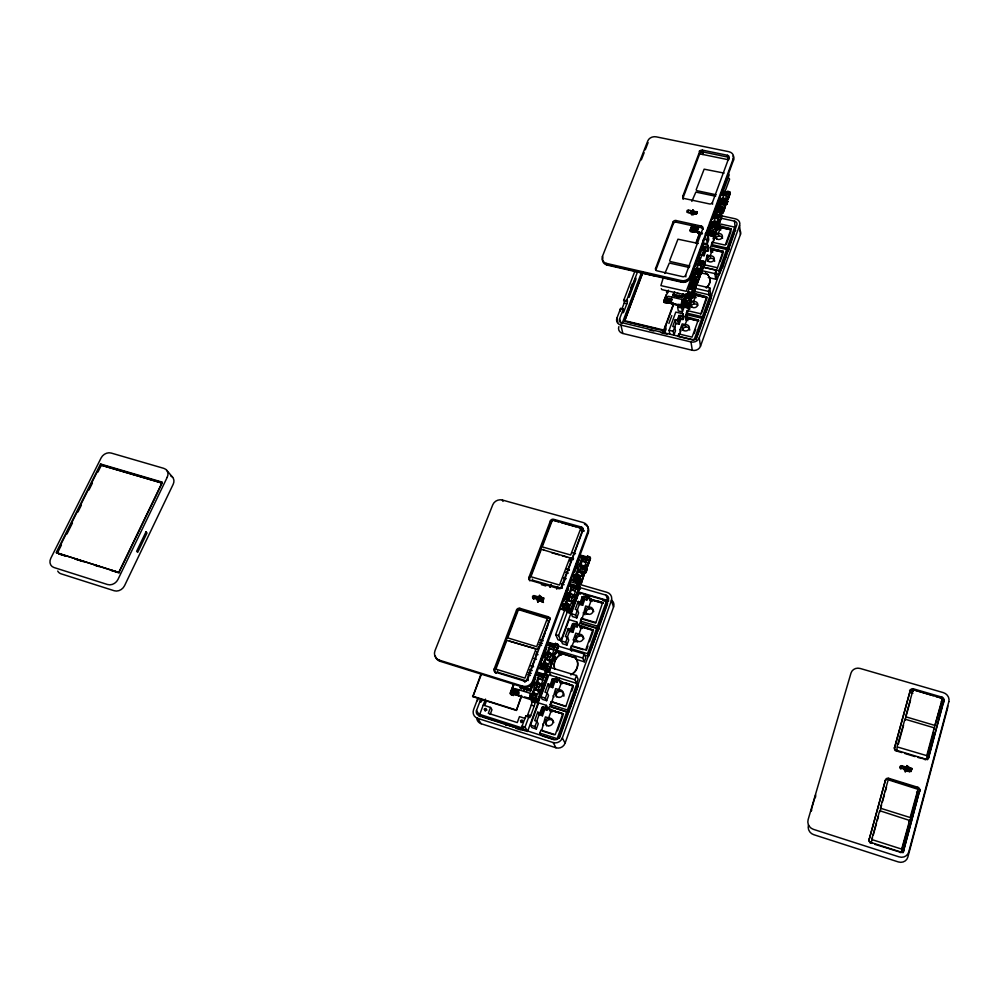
<?xml version="1.0" encoding="UTF-8"?>
<svg xmlns="http://www.w3.org/2000/svg" width="999" height="999" viewBox="0 0 999 999"><rect width="100%" height="100%" fill="white"/><g stroke="black" fill="none" stroke-linecap="round" stroke-linejoin="round"><path stroke-width="1.5" d="M554.033 657.255L554.133 653.508L555.581 653.958L558.416 646.203A1.561 1.474 -27.7 0 0 557.492 644.343L555.357 643.418L557.342 644.03A1.561 1.474 -27.7 0 1 558.266 645.891L555.581 653.958M571.64 598.189L572.027 597.152L573.089 597.464M585.664 567.844L586.513 567.519L586.238 565.871L587.674 566.271L590.384 558.866A1.523 1.411 -19.3 0 0 589.46 557.092L587.375 556.181L589.335 556.73A1.523 1.411 -19.3 0 1 590.259 558.503L587.674 566.271M941.558 702.784L933.753 729.732M943.743 700.699L943.855 700.187A2.585 2.385 23.3 0 0 941.995 697.165L913.373 688.823A2.56 2.373 21.4 0 0 910.289 690.396L894.467 748.064A2.597 2.435 27.2 0 0 894.392 748.526M933.615 732.404L926.373 759.39L917.969 757.479M690.022 302.035L689.797 300.512L691.121 300.824L688.823 307.105A1.386 1.199 -9.8 0 1 687.087 307.954L685.202 307.093M869.093 841.445A2.672 2.522 39.7 0 1 869.043 839.947L885.514 779.919A2.622 2.473 31.1 0 1 888.673 778.308L917.794 787.274A2.66 2.485 32.5 0 1 919.667 790.459L903.096 852.709M869.105 839.185A2.672 2.535 39.6 0 0 870.953 842.457L870.891 843.218A2.672 2.522 39.7 0 1 870.416 843.006M715.871 231.106L715.709 229.483L717.007 229.77L714.797 235.814A1.361 1.149 -8.8 0 1 713.099 236.638L711.251 235.789M869.043 839.947L885.514 779.919M536.663 671.915L546.94 675.087L537.225 701.623L510.651 693.281L511.513 691.895L518.444 694.055L518.881 689.785M694.13 290.372L693.793 291.258L694.205 290.11M885.426 780.768A2.622 2.473 31.3 0 1 888.586 779.158L888.673 778.308M537.225 701.623L535.789 699.5L529.732 697.602L530.182 693.318L531.093 695.017L536.326 696.266L535.901 698.563M546.915 669.193L540.871 667.332L541.346 663.049L548.014 666.183L546.915 669.193L548.326 671.303L557.904 645.154L547.677 642.057M573.014 604.383L574.338 601.798L573.039 600.549L575.399 601.435L573.738 601.548M568.706 609.765L562.737 608.004L563.224 603.683L569.78 606.843L568.706 609.765L570.092 611.863L579.395 586.463L569.28 583.516M579.345 580.756L573.414 579.033L573.913 574.712L580.407 577.872L579.345 580.756L580.731 582.842L589.897 557.792L579.82 554.932M896.303 751.161L896.403 750.261A2.597 2.435 27.1 0 1 894.567 747.152M583.641 572.452L584.89 572.964L583.379 576.073L582.629 575.849M909.477 769.655L906.892 765.596L909.177 767.22L909.477 769.655L910.476 768.019L911.812 768.431L911.113 771.378M719.717 220.829L719.842 219.842M894.467 748.064L910.289 690.396M900.986 769.005L901.098 768.131A1.311 1.224 29.6 0 1 900.174 766.558A1.311 1.224 29.6 0 1 901.747 765.746L905.082 766.77A1.311 1.224 29.7 0 1 906.006 768.343A1.311 1.224 29.7 0 1 904.432 769.155L901.098 768.131M900.399 768.643A1.311 1.224 29.7 0 1 901.635 766.62L901.747 765.746M728.196 196.953L727.821 197.902L728.209 196.815M913.049 691.296L913.373 688.823M691.296 284.852L695.766 285.889L688.099 306.93L664.16 301.323L664.997 299.875L671.241 301.336L671.815 297.09M692.644 294.83L692.594 292.857L695.641 293.656L695.554 295.105L706.73 297.69L706.605 296.828L695.641 293.656M904.307 770.017L904.432 769.155M904.644 770.079A1.311 1.224 29.8 0 0 904.957 767.644L905.082 766.77M906.892 765.596L906.443 767.694L906.555 766.832L908.166 768.194A1.623 1.523 29.8 0 1 907.754 769.705L905.706 769.954L905.594 770.816L907.641 770.566A1.623 1.523 29.9 0 0 908.041 769.055L907.591 768.331M661.313 288.661L661.887 289.623L686.85 295.167L694.804 272.602M686.875 304.995L681.418 303.708L682.005 299.463L681.88 303.434L681.768 302.747L686.7 303.896L687.762 302.572L686.875 304.995L688.099 306.93M702.297 233.004L690.496 230.407L691.345 228.946L697.489 230.294L698.089 226.049L698.451 228.709M701.323 271.016L701.286 269.006L702.597 269.305L704.844 263.149A1.374 1.161 -9.1 0 0 703.945 261.726L702.097 260.864L703.883 261.263A1.374 1.161 -9.1 0 1 704.782 262.687L702.597 269.305M712.911 233.691L707.517 232.505L708.129 228.259L713.761 231.356L712.911 233.691L714.098 235.602L721.478 215.359L715.609 214.086M908.628 771.54L909.277 770.017L909.752 771.066M909.627 771.153L909.502 772.015L909.889 770.204M910.089 769.842L910.214 768.968M910.351 768.893L910.476 768.019M718.393 224.176L718.393 222.115L719.692 222.402L721.877 216.396A1.361 1.136 -8.6 0 0 720.978 215.01L719.155 214.161L720.928 214.535A1.361 1.136 -8.6 0 1 721.815 215.921L719.692 222.402M900.324 852.646L900.436 851.91A2.71 2.535 40 0 0 903.658 850.236L919.667 790.459M726.748 201.249L726.76 199.163L728.046 199.438L730.207 193.506A1.349 1.124 -8.3 0 0 729.32 192.145L727.509 191.296L729.27 191.671A1.349 1.124 -8.3 0 1 730.169 193.032L728.046 199.438M548.576 621.902L547.952 620.641M903.358 852.097L903.658 850.236M543.518 549.375L543.556 550.112M532.267 579.095L532.879 580.307L560.776 588.136L571.028 561.338L570.404 560.127M497.44 671.078L498.039 672.364L526.411 680.856L537.125 652.809L536.5 651.535M919.517 791.295A2.647 2.473 32.6 0 0 917.644 788.111L917.794 787.274M925.224 759.927L925.374 759.04A2.635 2.448 28.8 0 0 928.521 757.429L943.855 700.187M698.888 277.685L699.662 276.536L698.563 275.999L699.038 274.688L700.162 275.162L697.514 282.617A1.386 1.174 -9.4 0 1 695.791 283.466M928.521 757.429L928.371 758.316A2.622 2.448 28.9 0 1 928.196 758.765M928.533 758.141L943.393 702.659C944.142 700.099 940.022 699.775 941.995 697.165M716.021 230.694L716.795 229.495L715.721 228.958L716.183 227.697L717.282 228.159L714.747 235.352A1.361 1.149 -8.8 0 1 713.036 236.176M941.857 699.75L941.807 698.176M942.157 699.912C941.508 695.853 945.354 701.31 943.393 702.659M942.432 700.087L942.706 698.626M942.694 700.311L942.969 698.85M942.806 700.386L943.193 699.1M943.106 700.823L943.381 699.362M943.256 701.111L943.593 699.762M943.368 701.41L943.643 699.962M719.018 222.015L718.93 221.216M692.806 293.069L693.331 292.158M543.444 602.472L542.907 601.273L544.08 598.151L542.782 597.777L543.306 598.988L542.37 599.75L541.558 596.99L539.435 595.416L539.51 597.864L539.435 595.416M542.37 599.75L541.658 597.589L539.972 596.64M815.646 796.315L815.296 797.751M485.139 710.851L486.975 709.927M583.591 530.894L582.592 530.394L581.455 527.06L553.633 519.293A2.572 2.348 -21.3 0 0 550.374 520.904L528.946 577.36L529.495 578.596A2.597 2.41 -25.6 0 0 529.832 580.856M811.762 808.203L811.238 811.051L811.638 810.164M919.305 792.544L920.104 789.56M905.706 769.954L905.256 772.052L905.369 771.191L907.392 771.353L909.277 770.017M911.812 768.431L910.963 771.553L909.152 770.878M872.514 837.824L871.328 842.132L872.065 843.431M873.313 834.964L876.473 823.488M877.259 820.629L878.458 816.32M881.568 805.057L880.019 811.8M882.379 802.072L884.44 794.617M885.264 791.633L886.5 787.162M897.589 747.04L926.772 755.644L934.24 727.846L904.944 719.155L897.214 745.991L896.852 750.786M898.351 744.243L903.546 725.399M904.969 720.254L910.489 700.249M811.975 807.454L814.585 798.551M815.009 797.065L815.733 795.017M903.533 850.986L902.01 852.634M477.572 700.761A2.81 0.749 -72.7 0 1 478.134 697.677L473.588 709.59A7.218 6.781 -41.3 0 0 477.622 718.343L553.134 742.557A7.293 7.005 -39.2 0 0 562.337 737.924L611.363 600.599A7.018 6.581 -19.1 0 0 607.042 592.345L570.254 581.68M476.698 717.732A7.143 6.731 -41.7 0 0 481.156 723.726L555.981 747.776A7.218 6.943 -39.9 0 0 565.084 743.181L613.548 607.017A6.943 6.531 -19.1 0 0 612.762 601.273M559.44 738.249L568.019 714.273L566.783 711.763L549.525 706.343L548.713 708.578L550.886 709.265L550.636 709.989L562.737 713.798L555.244 734.69L540.896 730.119L539.81 733.116L541.171 735.539M553.708 680.032L552.272 679.095L553.708 680.032L553.97 679.308L552.809 678.945L554.969 681.38L552.697 687.612L550.237 684.652L548.039 683.978L545.017 692.245L547.227 692.931L548.538 695.516L546.653 700.686L542.257 699.312L540.909 696.74L548.926 674.824L576.923 683.453L578.096 686.088L568.643 712.499L551.46 707.105L550.162 704.57L551.236 701.61L565.784 706.643L572.914 685.476L560.864 681.743L561.113 681.031L558.941 680.369L559.74 678.159M576.473 675.511L578.109 679.195L576.61 683.378L574.962 679.72L576.473 675.511L550.699 667.607L549.163 671.79L550.961 675.474M575.811 659.24L584.328 661.825L582.742 658.054L584.215 653.958L558.528 646.191L557.042 650.262L557.829 651.972L575.636 657.891L558.091 652.572L558.778 654.07L561.613 654.932M583.116 619.343L595.766 623.089L602.634 602.659L590.759 599.2L591.008 598.513L588.873 597.889L589.635 595.766L606.568 600.699L607.579 603.646L598.513 629.02L582.991 624.4M557.492 730.831L563.011 715.459M571.678 691.308L573.151 687.175M586.376 650.312L587.924 646.016M589.46 641.733L593.056 631.718M618.856 326.611A6.431 5.557 -13.2 0 0 622.839 333.479L692.295 350.274A6.531 5.682 -9.3 0 0 700.486 346.253L699.238 337.887L739.585 225.362A6.419 5.357 -7.9 0 0 735.339 218.818L721.678 215.859M584.328 661.825L585.789 657.754L584.215 653.958M566.783 711.763L557.155 738.648L539.81 733.116M568.643 712.499L567.42 709.977L576.923 683.453M584.452 655.144L588.698 656.43L587.587 653.696L596.828 627.884L579.82 622.827L579.045 624.974L580.194 627.822L582.33 628.458M598.513 629.02L597.439 626.173L606.568 600.699M570.142 707.829L578.084 685.639M591.371 648.476L598.576 628.346L598.963 629.382M589.21 655.007L597.902 630.719L596.828 627.884M700.486 346.253L740.434 234.465L739.585 225.362M685.202 316.308L698.239 320.03L692.082 337.125L678.783 333.941L677.884 336.388L693.968 340.247L701.872 318.244L685.876 314.473L685.202 316.308L685.826 320.204M700.636 314.573L706.605 296.828M709.103 295.529L708.553 291.383L709.802 287.937L690.359 283.466M708.241 277.522L715.646 279.208L714.959 273.626L716.171 270.267L702.759 267.22M717.232 268.556L723.064 251.186L711.987 248.726L710.202 247.702L710.838 245.941L726.623 249.45L727.072 253.559M718.318 225.424L731.131 228.833L725.262 245.105L712.2 242.22L711.35 244.543L727.135 248.039L727.584 252.16M687.012 317.382L687.15 318.231L698.363 320.879L698.588 320.267L698.688 320.979L687.474 318.344L685.202 324.588L685.576 326.91M694.13 333.654L695.654 329.433M701.523 313.112L707.042 297.814L695.878 295.242L693.631 301.411L693.98 303.783M720.042 261.738L722.976 253.609M726.273 244.43L730.981 231.368M709.69 295.754L710.514 293.469L709.802 287.937M715.646 279.208L716.857 275.861L716.171 270.267M705.032 314.922L702.959 320.691L702.397 316.795L710.214 295.067L694.293 291.383L694.867 295.354L694.218 297.153L696.216 297.627M715.172 273.714L719.48 274.688L719.005 270.654L726.623 249.45M727.135 248.039L734.665 227.11L718.955 223.676M705.244 313.736L711.775 295.579M696.128 339.697L702.434 322.153L701.872 318.244M706.068 312.025L710.739 299.026L710.214 295.067M719.992 273.276L723.538 263.424M725.049 259.191L726.573 254.97M728.084 250.761L734.577 232.667M551.248 702.909L551.523 702.172M579.045 624.974L592.869 629.857L585.676 649.924L571.54 645.654L571.54 646.977L574.375 640.272L573.314 639.959L575.786 633.154L578.995 634.078L579.695 635.764M581.455 619.63L581.468 618.294L595.529 622.452M541.62 730.594L545.392 716.907L548.651 717.894L549.438 719.392M551.485 703.371L555.644 688.636L558.891 689.61L559.652 691.171M582.18 618.731L585.626 606.018L588.836 606.917L589.497 608.666M562.737 713.798L550.911 710.539L551.173 709.814L555.207 711.076M573.176 686.051L561.126 682.329L561.388 681.618M593.119 630.481L581.193 626.935L581.193 625.611M602.634 602.659L602.859 603.309L590.996 599.837L591.246 599.163M548.651 717.894L551.411 710.277M558.891 689.61L561.613 682.092L572.315 685.376M578.995 634.078L581.655 626.76L593.568 630.282M588.836 606.917L591.445 599.7L603.309 603.134M691.845 294.78L691.82 294.593A3.284 2.822 -9.7 0 0 690.396 292.907L688.461 298.202A3.284 2.822 -9.7 0 0 690.821 297.365L691.845 294.78L690.983 292.907A3.284 2.822 -9.8 0 0 687.861 292.195M697.202 274.263A3.272 2.785 -9.4 0 0 699.55 273.439L700.561 270.879L699.7 269.031A3.272 2.785 -9.4 0 0 696.603 268.319L696.091 268.506M718.244 224.238L717.657 223.651A3.234 2.71 -8.8 0 0 716.258 222.115L714.397 227.21A3.234 2.71 -8.8 0 0 716.72 226.386L717.694 223.901L716.845 222.065A3.234 2.71 -8.8 0 0 713.773 221.403M726.086 200.899L726.061 200.749A3.209 2.672 -8.5 0 0 724.65 199.138L722.814 204.171A3.209 2.672 -8.5 0 0 725.112 203.346L726.086 200.899L725.237 199.076A3.222 2.672 -8.5 0 0 722.177 198.426L721.678 198.601M680.232 316.596L679.008 315.484L679.145 316.346L680.444 315.996L679.37 315.734L680.556 316.72L680.943 319.056L682.954 319.53L683.628 317.707L682.991 313.798L675.786 312.1L669.105 330.294L669.792 334.153M700.636 270.854L701.398 268.781M705.282 248.102L704.095 246.965L704.208 247.864L705.494 247.515L704.42 247.277L705.581 248.276L705.893 250.737L707.879 251.174L708.004 245.317L702.322 244.043M724.7 205.145L725.574 202.735M536.55 721.665L539.085 714.71L537.724 712.212L534.665 720.591L536.888 721.29L538.249 723.763L536.338 729.008L531.918 727.597L530.519 725.149L538.648 702.921L546.416 705.369L547.739 707.904L546.928 710.127L544.755 709.44L542.557 707.08L542.295 707.816L543.456 708.191L543.431 706.917L543.456 708.191M546.84 693.456L549.338 686.588L548.039 683.978M567.032 638.049L569.467 631.368L568.281 628.546L570.466 629.183L572.802 632.342L569.467 631.368M576.923 610.951L579.32 604.358L578.171 601.435L580.357 602.06L582.629 605.319L579.32 604.358M692.944 292.794L693.256 291.933M718.718 222.115L718.793 221.204M536.338 729.008L534.964 726.56L536.888 721.29M546.653 700.686L545.329 698.126L547.227 692.931M577.147 626.91L575.986 624.063L573.838 623.426L573.838 624.737L572.689 624.4L572.951 623.688L575.012 626.273L577.147 626.91L577.922 624.775L576.76 621.915L569.118 619.642L561.313 640.983L562.537 643.768L566.895 645.079L565.684 642.295L567.532 637.237L565.347 636.588L568.281 628.546M583.691 597.702L582.305 596.728L583.691 597.702L583.94 597.002L582.804 596.678L584.815 599.325L586.937 599.949L587.699 597.839L586.6 594.88L578.983 592.669L571.278 613.711L572.464 616.595L576.798 617.882L575.636 614.997L577.459 610.014L575.274 609.365L578.171 601.435M686.338 307.093L673.638 304.121L672.964 302.809L671.003 302.347L671.902 303.771L687.861 307.517L688.286 306.356L689.522 306.705L689.884 309.066L688.898 308.828L688.523 306.481M692.856 292.145L692.969 292.944L693.418 291.97M691.333 282.267L696.603 283.541L697.265 282.455M701.66 269.118L702.11 268.157M722.589 212.263L722.19 213.349L721.578 212.849M723.651 208.779L723.95 207.954M692.394 281.855L696.865 282.879L704.432 262.1L698.501 260.764M716.658 211.201L722.539 212.462L729.819 192.47L724.013 191.433M552.547 679.67L552.809 678.945M582.542 597.377L582.804 596.678M680.444 332.03L680.057 329.707L682.18 323.901L685.202 324.588M689.048 305.045L695.366 287.962L689.41 286.601M697.752 281.106L704.045 264.161L699.6 263.162M710.526 258.266L710.214 255.819L707.23 255.182L704.445 265.734M713.648 240.859L713.348 238.386L717.607 226.648M718.668 223.739L721.103 217.357L716.695 216.408M725.961 203.696L722.826 212.312L722.814 209.99M727.01 200.824L729.457 194.443L725.074 193.506M686.812 315.634L686.4 313.024L687.275 310.602L700.524 313.711M690.908 298.838L688.761 306.656A1.386 1.199 -9.8 0 1 687.012 307.517M724.575 204.683L725.674 205.145L723.176 212.213A1.361 1.136 -8.5 0 1 721.478 213.037L717.007 212.113M726.673 202.41L726.61 201.286M699.263 276.311L699.837 276.86L697.589 283.067A1.386 1.174 -9.4 0 1 695.853 283.916L693.993 283.042M687.2 312.063L687.275 310.602M553.434 679.457L553.683 678.746L555.856 679.407L557.117 682.055L554.969 681.38M573.838 624.737L573.838 623.426M583.441 597.065L583.691 596.378L585.826 597.002L586.937 599.949M692.494 298.077L693.543 295.192L691.483 294.705L690.421 297.59L692.544 298.364L690.996 298.014L690.858 299.363L691.445 299.063M701.211 274.138L702.247 271.291L700.199 270.816L699.15 273.664L701.261 274.438L699.725 274.088L699.575 275.462L700.162 275.162M718.356 227.073L719.367 224.3L717.332 223.851L716.32 226.623L718.393 227.385L716.87 227.048L716.695 228.484L717.282 228.159M726.748 204.033L727.747 201.298L725.711 200.861L724.712 203.596L726.785 204.345L725.274 204.033L725.074 205.482L725.674 205.145M679.27 334.865L681.056 329.945L680.057 329.707M687.312 312.774L689.522 306.705M692.544 298.364L693.543 295.192M701.261 274.438L702.247 271.291M718.393 227.385L719.367 224.3M726.785 204.345L727.747 201.298M544.755 709.44L542.457 715.759L541.645 714.285L543.956 707.929M551.91 686.063L554.195 679.807M566.895 645.079L568.731 640.034L567.532 637.237M572.09 630.669L574.3 624.575M576.798 617.882L578.608 612.911L577.459 610.014M581.942 603.583L584.14 597.564M572.802 632.342L575.012 626.273M582.629 605.319L584.815 599.325M546.928 710.127L545.604 707.604L546.416 705.369M555.856 679.407L556.655 677.21L557.917 679.857L557.117 682.055M575.986 624.063L576.76 621.915M585.826 597.002L586.6 594.88M687.15 318.231L687.225 316.783M723.064 251.186L723.164 252.085L712.1 249.625L712.2 248.152M731.131 228.833L731.218 229.745L720.204 227.335L720.304 225.861M710.214 255.819L712.399 249.8L723.463 252.248M718.618 235.964L718.331 233.479L720.491 227.535L730.132 229.62M571.69 651.286L570.491 648.526L571.54 645.654M581.58 623.988L580.444 621.128L581.468 618.294M675.262 319.618L672.739 326.486L674.8 326.973L675.474 330.831L673.9 335.14L673.226 331.281L675.923 323.501L675.262 319.618L677.31 320.092L679.045 324.225L675.923 323.501M482.679 717.107L524.687 730.556L522.077 726.098L525.899 715.709L529.308 717.444A2.835 0.674 -73 0 0 530.706 715.646L534.24 706.031A2.822 0.674 -73.1 0 0 534.74 702.622L534.303 701.81M708.129 228.259L707.954 232.292L707.866 231.568L712.724 232.642L712.811 233.366L713.761 231.356M710.764 224.613L711.713 222.028M536.338 682.13L536.001 682.255A3.759 3.559 -33.8 0 0 534.203 687.137L535.377 689.16A3.746 3.559 -33.9 0 0 538.848 690.234C541.67 690.259 542.944 686.163 541.033 684.253A3.746 3.559 -33.9 0 0 537.574 683.179L536.338 682.13L538.711 675.699L536.888 675.137L538.648 673.388L546.94 675.087M547.427 652.01L547.102 652.135A3.721 3.521 -29.5 0 0 545.329 656.942L546.465 659.015A3.709 3.509 -29.5 0 0 549.912 660.064C552.722 660.114 553.958 656.043 552.072 654.17A3.709 3.509 -29.5 0 0 548.626 653.121L547.427 652.01L549.762 645.666L547.952 645.117L549.662 643.481L557.904 645.154M572.652 600.923A3.659 3.409 -22.9 0 0 573.451 600.399L574.662 597.29L573.713 595.179A3.659 3.409 -22.9 0 0 570.304 594.18L569.168 592.956L571.44 586.8L576.161 589.447L577.222 586.55L579.395 586.463M580.469 572.902L581.43 572.427A3.621 3.372 -20.4 0 0 584.028 571.528L585.214 568.269A3.621 3.372 -20.4 0 0 583.716 566.171L581.118 572.602L579.72 572.152M687.762 302.572L683.653 299.85L685.351 294.505M709.752 228.609L711.388 223.476A3.247 2.71 -8.8 0 1 711.026 222.115M586.775 565.659L587.112 564.51M544.58 684.003L547.302 675.836A1.573 1.486 -31.8 0 0 546.378 673.938L544.38 673.326L546.528 674.25A1.573 1.486 -31.8 0 1 547.464 676.136L544.58 684.003L543.119 683.541L543.031 687.312M684.914 299.013L686.688 293.706M693.693 275.062L694.58 272.64M710.926 227.972L712.924 222.053M538.548 699.213L542.12 689.085M543.194 686.151L546.378 677.734L537.887 675.099M549.637 668.93L552.584 660.501M554.17 656.168L557.355 647.752L548.901 645.192M570.816 609.914L573.651 602.984M575.699 597.377L578.871 588.985L569.642 586.276L571.278 584.827L577.222 586.55M581.98 580.569L585.202 571.44M586.213 568.668L589.385 560.289L581.068 557.917M677.31 320.092L679.008 315.484M678.658 304.27L677.647 307.043L678.296 310.964L682.379 311.913L681.743 308.004L682.792 305.157M702.871 240.222L703.234 242.982L707.255 243.868L706.73 239.748L708.653 234.116M540.297 693.231L537.986 701.286A1.586 1.511 -35.8 0 1 535.988 702.285L531.356 700.886L531.793 701.698A2.822 0.674 -73.1 0 1 531.293 705.094L527.759 714.71A2.835 0.687 -73 0 1 526.361 716.508L525.899 715.709M540.097 693.83L541.695 690.946L541.083 690.696M551.923 663.224L549.088 670.966A1.573 1.486 -31.1 0 1 547.102 671.965L545.104 671.34L547.252 672.277A1.573 1.486 -31.1 0 0 549.238 671.278L552.097 663.461L551.361 663.024M551.136 663.698L552.722 660.839L552.11 660.589M573.601 604.008L570.841 611.538A1.548 1.449 -23.8 0 1 568.893 612.512L566.908 611.925L569.03 612.849A1.548 1.449 -23.8 0 0 570.978 611.875L573.763 604.283L573.039 603.821M575.611 598.314L576.223 596.64L574.937 596.203M682.954 305.107L682.105 306.181L681.892 304.845L685.676 305.731L685.888 307.055M711.713 234.528L707.979 233.654L708.154 235.052L708.928 234.153M716.957 212.225L717.357 211.126M540.871 693.418L538.149 701.585A1.586 1.511 -35.8 0 1 536.151 702.584L533.978 701.66L535.252 698.189M575.711 594.617L577.147 595.042L579.895 587.524A1.536 1.424 -21.5 0 0 578.97 585.726L576.873 584.802L578.833 585.377A1.536 1.436 -21.5 0 1 579.757 587.175L576.848 594.58M583.99 575.012L581.593 582.867A1.536 1.424 -21.2 0 1 579.657 583.828L577.559 582.917L579.532 583.478A1.536 1.424 -21.2 0 0 581.468 582.517L583.628 574.912M704.52 248.027L696.191 270.404L695.054 270.954M505.969 725.174L505.419 724.275L527.597 731.38L545.104 683.766M552.722 660.839L552.06 660.027L553.758 660.551L554.982 656.755L552.697 656.068M564.672 610.264L555.694 634.677L557.979 639.785L560.876 640.659L577.597 594.967M584.89 572.964L584.278 572.09L585.951 572.564L587.125 568.906L584.877 568.256M677.572 321.653L679.482 316.446M687.037 295.979L688.523 291.933M694.78 274.825L697.227 268.157M712.15 227.347L714.273 221.566M720.554 204.383L722.639 198.676M540.334 689.785L542.732 690.709L544.055 687.075L541.658 686.151M553.758 660.551L554.982 656.755M575.399 601.435L576.66 597.951L574.313 597.065M585.951 572.564L587.125 568.906M688.398 292.582L686.588 297.864L687.924 292.632M695.629 274.151L696.665 268.781A3.272 2.785 -9.4 0 0 695.866 269.056M713.598 227.385L712.512 226.661L713.823 221.865M720.766 199.613A3.209 2.672 -8.5 0 1 722.227 198.901L720.941 203.634L722.015 204.345M680.082 315.746L682.317 315.634L682.954 319.53M695.341 273.951L697.127 268.719M705.157 247.203L707.367 247.078L707.879 251.174M712.537 226.923L714.285 221.815M720.966 203.896L722.689 198.851M678.658 321.915L680.556 316.72M687.587 297.502L688.523 294.942M700.986 255.045L704.07 255.732L703.746 253.296L705.581 248.276M682.379 311.913L683.94 307.667M707.255 243.868L708.753 239.772L708.241 235.639L706.218 235.202M696.877 274.226L699.113 269.043A3.272 2.785 -9.4 0 1 700.536 270.729L700.561 270.879M722.489 204.133L724.35 199.038M688.174 298.414L690.097 292.807M696.915 274.475L698.813 268.931M714.11 227.435L715.958 222.015M679.045 324.225L680.943 319.056M694.218 297.153L693.631 293.194L696.116 286.476A1.386 1.174 -9.5 0 0 695.217 285.027L693.418 284.615L692.419 287.337L689.747 286.725M704.07 255.732L705.893 250.737M682.317 315.634L682.991 313.798M685.277 307.53L685.751 306.231M694.055 283.491L694.53 282.205M701.685 262.587L702.16 261.313M707.367 247.078L708.004 245.317M711.313 236.251L711.763 235.002M718.756 215.871L719.205 214.635M724.837 206.144L725.399 206.706L723.226 212.687A1.361 1.136 -8.5 0 1 721.528 213.499L719.755 213.124L720.204 211.888M696.865 282.879L695.654 280.944L696.528 278.559L695.479 279.87L693.019 279.308M699.263 262.238L701.71 262.787L701.723 264.323L702.584 261.963L704.432 262.1M712.724 232.642L713.236 231.244M721.665 208.142L721.253 210.252L722.19 208.254L721.353 210.552L722.539 212.462M723.551 192.308L727.172 193.082L727.197 194.555L728.021 192.283L729.819 192.47M686.812 304.583L687.225 302.447M701.298 264.922L701.71 262.787M690.946 297.24L689.597 297.527L688.286 301.124L684.178 298.401M691.196 293.169L692.494 289.585L689.435 287.55M689.335 285.751L693.019 286.601L693.019 288.149L693.893 285.764L695.766 285.889M694.517 276.561L697.04 277.135L698.338 273.589L699.675 273.301M699.912 269.28L701.198 265.746L698.164 263.699M716.832 226.261L715.521 226.511L714.26 229.97L710.264 227.21M717.057 222.315L718.318 218.868L714.335 216.109M716.383 215.472L718.805 215.996L718.818 217.482L719.667 215.185L721.478 215.359M725.237 203.234L723.938 203.471L722.689 206.88L719.717 204.807M725.449 199.313L726.698 195.916L723.738 193.843M690.321 298.589L689.834 299.912L690.946 300.462L689.572 301.461M541.645 714.285L539.947 712.899L541.995 707.267L543.169 707.629M550.237 684.652L552.272 679.095M570.466 629.183L572.439 623.776L573.588 624.113M580.357 602.06L582.305 596.728M540.484 713.91L542.807 707.542M550.761 685.701L553.046 679.42M570.941 630.319L573.164 624.213M580.806 603.234L583.004 597.215M529.732 697.602L530.182 696.378L535.651 698.101M538.985 675.249L538.199 674.6L538.648 673.388M540.871 667.332L541.321 666.133L546.765 667.807L547.664 666.495L542.22 664.822L541.346 663.049M544.455 657.117L546.003 652.921M549.999 645.329L549.225 644.667L549.662 643.481M562.737 608.004L563.161 606.83L568.768 608.953M571.053 586.525L571.278 584.827M573.414 579.033L573.838 577.884L579.395 579.969L578.696 579.807M581.605 557.879L581.83 556.181L589.897 557.792M531.093 695.017L530.182 696.378M546.366 667.919L541.558 666.62L542.22 664.822M571.366 609.552L563.386 607.355L564.023 605.619L563.224 603.683M574.575 578.583L573.913 574.712M685.876 276.86L685.626 275.262L702.859 228.459A2.31 1.936 -9.4 0 0 701.36 226.086L675.998 220.529A2.298 1.923 -10.6 0 0 673.114 221.928L655.594 268.394L655.881 269.992A2.323 1.973 -11.3 0 0 655.781 270.379M712.612 204.221L712.412 202.535L728.983 157.542A2.273 1.861 -8.6 0 0 727.484 155.282L702.497 150.15A2.26 1.848 -9.6 0 0 699.662 151.523L682.816 196.191L683.054 197.877A2.285 1.898 -10.2 0 0 683.204 199.325M664.672 332.954L666.083 329.133L665.446 325.624M535.789 699.5L536.913 696.453L532.017 693.893L534.39 687.424M543.169 663.598L545.516 657.23M565.034 604.22L567.12 597.752A3.659 3.422 -22.9 0 1 568.843 593.081L569.168 592.956M575.699 575.224L577.759 568.856A3.634 3.372 -20.4 0 1 579.457 564.248L582.017 558.054L580.244 557.554L581.83 556.181M668.905 323.464L671.803 315.597M568.481 597.302L569.48 594.58M539.248 690.097L537.587 694.63L533.341 693.306L535.052 688.673M536.987 683.391L538.686 678.771L538.049 677.509L542.919 680.082L541.258 684.59M550.312 659.927L548.676 664.385L544.455 663.099L546.141 658.528M548.051 653.321L549.725 648.776L549.113 647.452L553.933 650.049L552.297 654.495M567.307 598.026L567.882 599.437L566.246 603.871L565.671 602.472L570.417 605.094L572.015 600.761L573.588 600.249M569.742 594.38L571.366 589.959L570.804 588.536L575.524 591.171L573.938 595.491M576.885 574.949L578.496 570.579L577.946 569.118M584.502 566.683L584.29 566.371A3.634 3.372 -20.4 0 0 580.894 565.397L581.93 561.251L581.393 559.765L586.063 562.425L584.502 566.683L585.227 568.456M536.001 689.31L538.611 682.217M547.04 659.278L549.612 652.297M568.681 600.399L571.178 593.618M578.945 572.502L581.63 565.197M536.013 689.959L537.737 683.491A3.746 3.559 -33.9 0 0 535.539 689.46L538.036 690.621A3.746 3.559 -33.9 0 0 540.734 689.672L540.871 689.51M551.923 659.365L551.773 659.49A3.709 3.509 -29.5 0 1 549.1 660.464L546.615 659.328A3.709 3.509 -29.5 0 1 548.776 653.433L547.002 659.652M568.806 600.749L570.441 594.517A3.659 3.409 -22.9 0 0 568.344 600.237L569.118 600.998M581.53 565.709L579.408 571.89L578.945 571.391A3.621 3.372 -20.4 0 1 581.018 565.759L583.391 566.021M674.025 292.682L673.076 295.279L682.267 297.415L682.866 293.706M682.891 293.881L681.892 296.603L673.676 294.693L673.076 295.279M542.007 686.425L541.982 686.201A3.746 3.559 -33.9 0 0 540.484 683.953L537.762 690.734M553.034 656.318L553.021 656.093A3.709 3.509 -29.5 0 0 551.523 653.895L548.826 660.576M574.662 597.29L574.65 597.065A3.659 3.409 -22.9 0 0 573.151 594.942L570.804 601.336A3.659 3.409 -22.9 0 0 571.753 601.248M543.119 676.748L544.38 673.326M554.108 646.803L555.357 643.418M575.661 588.086L576.873 584.802M586.588 558.329L587.375 556.181M682.267 297.415L683.428 294.268M690.309 277.872L690.072 276.273L733.316 158.466A6.831 5.582 -8.6 0 0 728.808 151.686L656.218 136.838A6.718 5.457 -11.5 0 0 647.802 140.884L602.484 256.268L602.859 257.867A6.893 5.832 -13.7 0 0 607.092 265.06L681.505 282.168A7.018 5.969 -10.1 0 0 690.309 277.872L733.478 160.202L733.316 158.466M534.14 701.947L534.74 700.311M545.254 671.653L545.854 670.029M586.937 558.066L587.499 556.53M527.634 731.493L525.049 727.047L528.858 716.645M543.656 676.286L543.231 678.571L543.656 676.286L538.199 674.6M554.657 646.316L554.233 648.588L554.657 646.316L549.225 644.667M560.876 640.659L558.616 635.564L567.057 612.562M568.556 608.428L569.78 606.843M570.854 585.976L576.223 587.537L576.161 589.447M579.195 579.432L580.407 577.872M586.75 558.841L586.326 561.113L586.75 558.841L581.406 557.33M579.395 579.969L580.032 578.259L574.675 576.71M542.994 678.096L544.692 675.249M554.008 648.089L555.681 645.292M578.271 575.349L581.031 576.148L582.604 571.878L584.165 571.378M586.126 560.551L587.737 557.867M680.569 305.095L679.857 305.457L679.682 304.383M706.593 234.116L705.943 234.365L705.806 233.229L707.742 233.654L708.528 235.264M681.418 303.708L681.768 302.747M707.517 232.505L707.866 231.568M702.871 250.299L704.095 246.965M668.343 301.686L667.906 302.834L665.871 302.185L666.608 302.535M694.517 230.981L694.118 232.093L691.121 231.805A1.361 1.136 -9.8 0 1 690.247 230.407L692.145 225.125L690.184 229.945A1.361 1.136 -9.8 0 0 691.058 231.331L697.814 232.205M673.788 292.744L672.764 295.517L682.28 297.727L683.915 294.268M526.548 691.358L527.097 689.897L528.071 690.596M671.241 301.336L671.59 300.362L666.683 299.225L667.22 297.777L665.896 297.465L664.997 299.875M674.65 291.808L673.676 294.693L681.867 296.428M697.489 230.294L697.839 229.37L692.994 228.309L693.518 226.923L692.195 226.636L691.345 228.946M671.653 303.034L664.71 302.285A1.386 1.186 -11 0 1 663.836 300.824L666.233 295.03M439.335 660.177L522.427 686.101A8.067 7.617 -34.2 0 0 532.629 680.981L587.849 531.431A7.742 7.105 -19.2 0 0 583.141 522.527L502.41 500.049A7.642 6.893 -24.6 0 0 492.744 504.82L435.002 650.674A7.98 7.355 -37.4 0 0 439.335 660.177L440.072 661.288L523.014 687.175A8.054 7.617 -34.3 0 0 533.204 682.067L588.299 532.742L587.849 531.431M671.902 303.771L672.327 302.622M702.422 233.816L698.051 232.954L698.463 231.855M530.107 689.635L534.54 677.634L530.169 689.76L530.606 690.659L520.404 687.462L521.053 686.912L530.169 689.76L521.053 686.912M545.691 647.702L541.258 659.402L541.758 660.426L546.515 647.514L545.691 647.702L541.321 659.527M563.186 600.274L567.37 588.648L563.136 600.137L563.623 601.148L568.244 588.623L567.432 588.786M573.863 571.341L577.996 559.877L573.813 571.191L574.288 572.215L578.846 559.865L578.046 560.014M530.606 690.659L535.439 677.559L534.602 677.759M535.014 683.279L534.115 681.543L535.751 677.11M541.745 660.863L546.84 647.065M563.611 601.573L568.556 588.174M574.288 572.627L579.158 559.415M662.612 333.291L673.463 303.858M696.016 242.707L699.775 232.517M699.987 232.655L697.389 232.48L697.24 231.343L699.175 231.768L699.325 232.904M642.994 271.591L624.512 321.328L663.935 330.769L673.588 304.57M696.116 243.456L699.874 233.279M695.579 212.312L692.806 209.865L693.031 211.538L696.116 214.273L697.027 211.825L695.866 211.576L695.804 213.986L695.866 211.576M556.68 589.16L557.679 586.488M666.296 294.68L663.91 301.273A1.386 1.186 -11 0 0 664.797 302.734L666.583 303.147L667.07 301.848M664.16 301.323L668.306 290.16M690.496 230.407L692.632 224.663M518.444 694.055L518.893 692.844L513.449 691.133L514.123 689.322L512.649 688.86L511.513 691.895M667.22 297.777L666.808 299.912L666.683 299.225M693.518 226.923L693.106 229.033L692.994 228.309M537.499 649.525L538.498 646.84M570.117 561.575L571.078 559.003L573.214 559.615M692.894 232.193L693.356 230.944M521.241 697.302L516.383 710.426L521.515 695.354M550.174 618.031L538.024 649.525L509.478 641.071M524.85 682.23L524.263 681.143A2.685 2.535 -34.2 0 0 527.659 679.432L549.737 619.867A2.647 2.473 -26.7 0 0 548.164 616.733L519.892 608.316A2.635 2.448 -28.7 0 0 516.558 609.977L494.143 669.03A2.672 2.51 -35.6 0 0 495.654 672.24L496.291 673.338M562.425 588.199L561.925 586.975L583.016 530.032A2.585 2.373 -19.2 0 0 581.455 527.06M542.857 638.985L545.017 633.154M546.091 630.232L547.714 625.861M563.923 582.13L564.997 579.208M523.826 690.496L524.363 689.048L524.275 689.997M670.978 303.571L670.741 302.247L666.982 301.361L667.22 302.685L670.404 302.734M694.105 231.393L693.481 231.818L693.281 230.419L696.99 231.244L697.602 232.755M663.261 277.722L660.888 285.614L686.251 291.308L694.53 269.493L693.93 268.544M664.847 273.489L669.342 263.024L689.385 267.507M691.82 201.373L695.866 192.083L715.621 196.229M550.012 587.125L550.948 584.627M510.651 693.281L514.285 683.578M550.224 587.312L551.273 584.502M692.806 209.865L692.444 210.826L693.806 211.813A1.424 1.186 -9.8 0 1 693.368 212.999L691.533 213.287L691.171 214.261L695.229 213.287M514.123 689.322L513.449 691.133M692.682 212.5L693.031 211.538M513.399 695.441L511.238 694.505A1.573 1.486 -37 0 1 510.339 692.607L513.411 684.827L510.501 692.906A1.573 1.486 -37 0 0 511.413 694.804L513.399 695.441L514.01 693.806M537.799 599.762L537.887 602.197L537.799 599.762L539.885 599.487A1.623 1.511 -26.1 0 0 540.447 597.976L538.973 596.653M541.957 599.937L542.145 602.097L541.957 599.937L539.348 601.123M542.957 599.924L542.782 597.777M483.266 705.119L490.534 707.429L488.311 713.311L517.282 722.564L519.468 716.633L525.362 718.506M655.881 269.992L673.376 223.589L673.114 221.928M683.054 197.877L699.887 153.247L699.662 151.523M490.184 714.41L491.958 709.715L490.534 707.429M495.429 672.864A2.672 2.51 -35.7 0 1 494.767 670.129L517.145 611.176A2.622 2.448 -28.8 0 1 520.467 609.515L548.701 617.919A2.635 2.473 -26.7 0 1 549.912 618.731M529.495 578.596L550.886 522.227A2.56 2.348 -21.3 0 1 553.159 520.541M479.208 716.558A3.971 3.746 -41.7 0 1 479.458 715.072L485.502 699.113M484.752 705.381L486.401 701.023M630.769 287.987L632.33 283.878M620.566 323.052L619.605 318.831L623.326 309.053L620.629 308.416L616.895 318.182L617.869 322.39M634.702 271.628L623.613 300.612L626.311 301.248L637.936 270.791M626.311 301.248A2.51 0.624 -76.5 0 1 627.384 300.412A2.51 0.624 -76.5 0 1 626.86 303.758L623.888 311.551A2.51 0.637 -76.5 0 1 622.802 312.412A2.51 0.637 -76.5 0 1 623.326 309.053M622.09 323.564L641.558 272.402M625.374 317.145L628.121 309.94M631.418 301.273L633.066 296.94M636.351 288.286L639.098 281.069M579.532 587.462L606.031 595.154A3.896 3.659 -19.1 0 1 608.428 599.75L559.328 736.962A4.046 3.896 -39.2 0 1 554.22 739.535L478.746 715.384A4.008 3.771 -41.3 0 1 476.498 710.526L481.031 698.601A2.81 0.749 -72.7 0 0 480.569 701.972A2.81 0.749 -72.7 0 0 482.055 700.224M624.512 321.328L642.881 272.715M516.383 710.426L472.852 696.628L480.819 674.5M472.852 696.628L481.206 674.762M621.69 309.615L624.163 303.122A2.51 0.637 -76.6 0 0 624.687 299.775A2.51 0.637 -76.6 0 0 623.613 300.612M641.308 159.902L644.143 152.697M645.267 149.825L648.089 142.62M119.056 572.327L162.313 482.679L100.824 464.61L56.718 552.734L119.605 572.864M100.549 464.023L56.169 552.684L118.781 572.377L162.313 482.167L100.549 464.023L101.798 465.384L162 483.079M57.992 551.898L61.439 545.017M66.945 534.003L72.452 523.001M77.959 511.988L81.394 505.107M88.973 489.972L92.407 483.091M97.927 472.077L101.361 465.197L161.363 482.829M537.225 690.659L538.224 690.159M548.264 660.601L549.25 660.114M716.033 221.266L715.734 222.09L716.695 222.302M692.195 226.636L693.556 225.299L695.329 225.449M665.896 297.465L668.381 296.316L683.653 299.85M718.718 222.253L718.805 221.466M687.162 212.362L691.87 212.775M719.055 221.803L718.88 222.153M692.969 292.944L693.019 292.183M634.852 270.791L634.328 271.166L655.594 276.061M724.55 206.943L725.187 206.468M531.568 699.075L530.856 699.55L530.369 698.663M540.059 600.923L540.422 600.699A1.623 1.511 -26.1 0 0 540.983 599.188L540.284 598.201M691.308 212.612C693.406 210.677 688.536 209.578 687.112 210.489C685.302 212.849 693.144 214.248 691.133 210.851M513.823 693.468L514.335 694.367L519.23 695.204L518.493 695.679L517.994 694.78M693.593 214.66L691.758 214.947L691.533 213.287M542.669 668.905L541.97 669.342L541.508 668.406M512.649 688.86L515.072 688.611L532.017 693.893M578.121 581.318L574 580.132L574.413 581.181L577.784 581.668M531.643 698.838L530.506 699.337L530.119 698.601M521.665 695.978L520.467 695.579M514.26 694.23L515.434 693.756M541.633 669.118L542.732 668.693M540.222 668.156L539.073 667.682L541.258 668.356M532.042 666.171L532.817 665.883M723.938 203.471L723.601 203.584A3.222 2.672 -8.5 0 1 720.529 202.934L720.229 202.585M715.521 226.511L715.184 226.636A3.234 2.71 -8.8 0 1 712.1 225.961L711.563 223.676M698.338 273.589L697.989 273.714A3.272 2.785 -9.4 0 1 694.879 273.002M689.597 297.527L689.248 297.652A3.284 2.822 -9.8 0 1 686.126 296.928L685.526 294.717M582.604 571.878L582.217 572.015A3.634 3.372 -20.4 0 1 578.821 571.041L578.496 570.579M572.015 600.761L571.615 600.899A3.659 3.409 -22.9 0 1 568.206 599.899L567.882 599.437M701.161 271.104L700.549 270.542M561.288 609.24L562 609.04M571.94 580.332L572.639 580.169M541.695 690.946L541.021 690.172M722.714 199.113L724.375 199.3M714.31 222.078L715.983 222.278M697.165 268.981L698.85 269.193M688.436 292.832L690.134 293.057M539.635 601.073L537.337 600.998M724.924 198.351L724.088 198.764L724.525 199.438M723.663 201.81L722.826 202.66L723.788 202.872M690.933 292.869L689.947 292.17M689.672 296.953L688.611 295.816L689.909 295.654M583.016 568.081L582.055 569.118L583.116 569.43M550.911 655.581L549.912 656.655L550.998 656.992M539.91 685.564L538.898 686.663L539.984 687M720.641 195.729L721.765 195.18L729.183 174.937L728.596 174.038M721.091 199.862L722.202 199.313L729.595 179.121L729.008 178.222M712.05 219.156L713.174 218.606L720.691 198.102L720.104 197.19M694.492 267.033L695.641 266.471L703.346 245.417L702.759 244.48M571.091 558.266L572.402 557.617L581.98 531.793L581.356 530.606M908.79 821.153L910.052 820.504L917.319 793.456L916.57 792.182M699.55 153.809L727.896 159.64C729.37 160.752 729.033 156.968 727.647 157.043L702.709 151.885M538.349 600.973L539.198 601.111M699.225 151.211L702.272 151.836L702.584 154.433M724.138 173.102L704.145 169.168L696.178 189.748L696.753 190.647L716.158 194.78M715.359 232.854L718.331 233.479M722.951 195.13L726.698 195.916M726.261 201.286L727.771 201.611M719.33 208.366L721.753 208.878M717.544 208.741L721.166 209.515M719.168 209.665L723.726 210.639M717.332 209.69L721.353 210.552M717.682 210.826L720.154 211.351L720.704 212.912M715.634 214.31L719.667 215.185M715.596 214.548L718.631 215.197M716.221 214.81L718.693 215.347M718.893 216.733L718.244 216.583L718.306 217.77M720.828 218.169L734.515 221.129A3.559 2.985 -7.9 0 1 736.862 224.763L696.453 337.212A3.659 3.172 -9.4 0 1 691.857 339.46L621.828 322.665A3.596 3.109 -13.3 0 1 619.605 318.831M696.078 213.237L697.252 213.499L697.027 211.825M714.56 218.057L718.318 218.868M727.297 228.259L730.057 228.858M709.54 222.577L713.661 222.677L720.866 201.436M717.881 224.275L719.405 224.613M673.376 223.589A2.298 1.923 -10.5 0 1 676.248 222.19L701.573 227.747A2.31 1.936 -9.4 0 1 703.171 229.358M693.443 227.16L696.253 227.772M708.129 230.382L713.798 231.631M693.618 227.647L697.24 228.446M708.466 230.906L713.323 231.98M695.292 229.37L690.896 228.396L693.806 229.083M710.714 232.755L715.296 233.766M714.422 235.364L713.773 236.426L705.531 234.603M705.244 233.654L714.098 235.602M705.943 234.365L707.879 234.79M713.348 238.386L714.322 238.599L712.187 244.443L712.2 242.22M704.045 239.148L706.73 239.748M698.239 243.469L677.946 239.198L669.667 260.589L670.254 261.538L689.947 265.996M713.698 249.35L719.23 250.587M690.621 300.749L693.631 301.411M698.526 261.051L702.584 261.963M701.81 263.499L701.161 263.361L701.298 264.373M717.12 267.67L704.008 264.698L704.133 265.584M702.684 253.047L703.746 253.296M697.414 264.885L701.198 265.746M703.146 267.058L719.005 270.654M701.548 270.579L714.959 273.626M700.761 271.241L702.297 271.591M700.361 272.739L707.767 274.425L707.891 275.312M698.538 276.561L699.837 276.86M692.419 278.296L696.103 279.146L696.003 278.446M692.307 279.72L698.089 280.994M691.57 280.007L695.654 280.944M691.945 281.131L694.455 281.706L694.642 283.054M602.484 256.268A6.906 5.832 -13.7 0 0 606.73 263.461L681.256 280.582A7.03 5.982 -10.1 0 0 690.072 276.273M636.363 271.129L642.444 272.527M645.479 273.227L651.548 274.625M610.152 265.259L616.208 266.658M619.23 267.345L655.581 275.699M658.603 276.398L681.318 281.618M689.809 284.815L693.893 285.764M695.092 288.286L708.553 291.383M688.686 288.711L692.494 289.585M695.766 294.53L704.145 296.453M692.045 295.13L693.593 295.479M677.459 293.369L679.432 293.831M668.031 292.67L666.458 292.02M668.606 298.289L671.44 298.963M682.08 301.436L683.716 301.823M685.089 302.148L687.824 302.784M667.344 298.476L672.252 299.613M682.404 301.985L687.337 303.134M664.585 299.288L669.03 300.274M682.18 303.396L689.335 305.02M667.682 302.734L673.151 303.883M677.647 307.043L681.743 308.004M686.4 313.024L702.397 316.795M624.163 303.122L626.86 303.758M669.105 330.294L673.226 331.281M624.35 320.617L663.798 330.07L663.935 330.769M629.907 322.415L656.805 328.846M649.425 329.957L653.821 331.019M661.176 332.779L667.07 334.19M616.895 318.182A6.481 5.594 -13.3 0 0 620.903 325.1L690.971 341.933A6.593 5.719 -9.4 0 0 699.238 337.887M554.133 520.616L558.516 521.853M561.438 522.677L576.061 526.785M578.983 527.597L582.504 528.671L583.603 530.457M572.627 552.884L575.511 553.708M586.95 559.403L586.238 559.203L586.45 560.164M583.791 559.228L586.513 560.002M570.566 557.754L573.588 558.741M551.623 552.709L559.103 554.845M562.1 555.706L566.595 556.992M581.93 561.251L586.063 562.425M587.961 563.074L588.224 562.437M585.764 567.307L586.513 567.519M583.616 571.69L585.864 572.327M566.371 569.055L569.355 569.917M566.433 569.193L569.405 570.054M584.34 575.387L582.904 574.974L583.379 576.073M565.609 572.315L568.381 573.114M574.325 576.036L576.111 576.548M573.626 578.109L582.142 580.581M572.215 579.895L575.099 580.719L574.088 580.943L573.751 580.094M563.386 577.822L566.271 578.658M570.604 579.907L580.731 582.842M574.413 581.181L578.508 582.367M561.326 583.866L564.098 584.665M576.011 588.648L571.59 586.675M571.366 589.959L575.524 591.171M578.071 591.858L607.892 600.549A3.871 3.634 -19.1 0 1 608.791 600.936M584.44 594.667L588.911 595.978M577.572 593.244L580.556 594.118M586.513 595.854L589.497 596.728M602.921 600.649L607.392 601.947M597.177 600.886L601.635 602.172M914.672 690.234L933.241 695.666M936.1 696.503L940.384 697.764M909.565 690.321L912.562 691.196L912.749 689.722A2.56 2.373 21.5 0 0 910.164 691.383M576.485 594.43L577.147 595.042M541.371 584.665L545.804 585.963M909.914 692.332L912.899 693.206M592.095 601.46L589.972 600.836L588.873 597.889M576.66 597.951L575.012 598.076M572.327 603.858L573.763 604.283M567.632 604.283L570.417 605.094M534.253 595.666L537.487 596.615A1.311 1.224 -26.3 0 1 538.261 598.164A1.311 1.224 -26.3 0 1 536.6 598.988L533.366 598.039A1.311 1.224 -26.5 0 1 532.592 596.49A1.311 1.224 -26.5 0 1 534.253 595.666L534.802 596.878L538.036 597.827A1.311 1.224 -26.3 0 1 538.886 599.05M563.686 604.932L565.471 605.456M564.023 605.619L569.205 606.68M562.961 607.042L571.54 609.565M541.608 600.886L542.907 601.273M561.575 608.728L564.485 609.59M567.17 610.564L563.761 610.102L563.349 609.09M559.927 608.853L570.092 611.863M571.278 613.711L575.636 614.997M580.444 621.128L597.439 626.173M555.694 634.677L558.616 635.564M561.313 640.983L565.684 642.295M571.803 646.266L583.091 649.675M570.491 648.526L587.587 653.696M540.372 639.847L543.294 640.734M554.882 646.815L554.183 646.628M896.403 750.261L925.374 759.04M539.547 642.582L542.345 643.418M550.337 646.041L553.109 646.89M897.477 751.273L901.872 752.597M904.794 753.483L915.047 756.593M538.961 644.68L541.583 645.479M557.042 650.262L582.742 658.054M556.018 650.324L556.231 649.775M549.725 648.776L553.933 650.049M553.708 654.782L554.47 655.019M535.839 654.02L538.024 654.682M909.602 768.78L911.687 769.305M551.386 659.64L553.671 660.339M901.635 766.62L904.957 767.644M550.649 663.024L552.097 663.461M533.853 658.453L536.488 659.253M549.338 686.588L552.697 687.612M543.693 664.672L548.226 666.071M541.133 666.296L549.8 668.955M530.706 665.883L533.641 666.783M538.049 668.144L548.326 671.303M549.163 671.79L574.962 679.72M565.409 682.841L569.418 684.078M888.586 779.158L917.644 788.111M529.308 669.642L532.255 670.554M543.181 676.573L543.893 676.76M528.434 672.527L531.256 673.388M539.335 675.923L542.12 676.785M562.362 683.666L560.202 683.004L558.941 680.369M527.847 674.65L530.481 675.474M538.686 678.771L542.919 680.082M534.115 681.543L530.594 691.108L520.017 687.799M542.732 684.765L543.481 685.002M495.654 672.24L525.649 681.493M537.724 712.212L539.947 712.899M539.085 714.71L542.457 715.759M539.585 693.194L541.046 693.656M540.909 696.74L545.329 698.126M514.223 689.135L518.169 690.371M514.385 689.785L518.469 691.071M551.236 701.61L565.509 706.081M518.306 692.844L511.263 690.659M530.007 696.503L538.711 699.238M557.904 711.925L561.938 713.186M552.759 710.689L563.511 714.06M550.162 704.57L567.42 709.977M524.65 696.915L529.108 698.313L527.922 697.926M531.793 701.698L534.74 702.622M58.791 553.733L64.723 555.606M75.1 558.866L84.003 561.663M94.393 564.934L98.839 566.333M110.702 570.067L118.119 572.402M59.078 554.008L65.01 555.869M75.387 559.14L82.805 561.463M94.668 565.197L99.126 566.595M110.989 570.329L118.394 572.664M543.431 706.917L545.604 707.604M542.557 707.08L543.718 707.454M531.293 705.094L534.24 706.031M552.197 711.788L550.024 711.101L548.713 708.578M472.539 696.141L516.108 709.952M527.759 714.71L530.706 715.646M530.519 725.149L534.964 726.56M542.619 731.106L554.083 734.764M522.077 726.098L525.049 727.047M523.389 728.333L479.757 714.385L481.231 716.645M542.607 736.001L554.12 739.685M516.308 728.483L520.729 729.907M870.953 842.457L900.436 851.91M874.899 844.342L901.16 852.434L909.015 824.387L908.628 823.301M542.345 685.127L543.668 685.564M553.359 655.094L554.67 655.531M585.476 567.457L586.326 568.031M691.857 294.393L693.006 294.792L692.482 295.267M523.089 721.428L521.653 721.553L521.253 722.664M687.162 307.168L687.861 307.517M572.489 602.872L573.726 603.471M550.836 661.95L552.085 662.562M539.797 692.082L541.058 692.707M583.066 574.025L584.29 574.625M537.587 694.63L532.679 692.07L533.341 693.306M538.711 675.699L543.581 678.271M548.676 664.385L543.831 661.8L544.455 663.099M549.762 645.666L554.582 648.264M714.884 225.849L714.747 224.775L715.734 225.437M576.336 573.501L581.031 576.148M695.928 283.154L696.603 283.541M586.7 560.714L582.017 558.054L582.429 558.828M697.764 272.715L697.639 271.603L698.626 272.29M712.512 226.661L712.162 226.436A3.234 2.71 -8.8 0 1 713.036 222.153M689.959 286.114L693.019 288.149M693.993 275.087L697.04 277.135M693.468 276.511L696.528 278.559M698.688 262.275L701.723 264.323M686.887 298.077L686.188 297.377A3.284 2.822 -9.7 0 1 685.863 293.956M581.905 572.752L581.118 572.602M715.833 215.422L718.818 217.482M719.218 206.181L722.19 208.254M572.964 597.115L571.89 596.803L571.977 598.176M724.238 192.482L727.197 194.555M697.389 232.48L698.051 232.954M728.421 157.355L729.183 158.341M100.824 464.61L101.636 465.497M166.708 470.254L172.665 477.31M477.622 718.343L481.156 723.726M476.498 710.526L479.458 715.072M494.143 669.03L494.767 670.129M518.294 694.892L518.693 695.629M520.404 687.462L521.278 689.06M522.427 686.101L523.014 687.175M553.134 742.557L555.981 747.776M542.819 724L543.618 725.474M530.781 696.778L531.131 697.414M534.565 699.974L535.039 700.873M527.659 679.432L528.246 680.531M532.629 680.981L533.204 682.067M562.337 737.924L565.084 743.181M538.261 683.441L540.147 683.803M553.109 695.641L553.871 697.177M516.558 609.977L517.145 611.176M545.704 669.73L546.141 670.616M519.892 608.316L520.467 609.515M545.217 651.448L546.078 653.259M549.3 653.396L551.186 653.746M533.366 598.039L533.916 599.25M536.6 598.988L537.15 600.199M537.487 596.615L538.036 597.827M548.164 616.733L548.701 617.919M541.371 599.762L541.908 600.973M502.41 500.049L502.997 501.398M573.314 639.959L575.074 641.945L574.375 640.272M563.086 609.053L563.436 609.877M563.736 607.305L564.035 608.016M565.184 597.302L565.983 599.238M566.982 592.432L567.769 594.38M583.691 596.378L583.94 597.002M570.966 594.467L572.827 594.805M569.767 584.465L570.104 585.314M583.191 612.737L584.914 614.772L584.24 613.036M575.711 587.874L575.948 588.811L571.278 586.813L578.871 588.985M550.374 520.904L550.886 522.227M580.032 588.099L580.444 589.185M590.759 599.2L590.996 599.837M579.782 564.135L580.332 565.596M581.83 558.166L582.105 558.928M606.031 595.154L607.892 600.549M582.991 529.07L583.878 531.281M582.767 528.858L583.441 530.819M583.179 530.644L582.217 528.533L582.892 530.506M611.363 600.599L613.548 607.017M583.016 530.032L583.466 531.393M606.73 263.461L607.092 265.06M620.903 325.1L622.839 333.479M680.307 315.147L680.444 315.996M678.821 336.101L678.783 333.941M676.535 296.666L676.648 297.365M681.655 304.845L681.83 305.919M681.256 280.582L681.505 282.168M690.971 341.933L692.295 350.274M687.474 318.344L687.849 320.679M675.998 220.529L676.248 222.19M693.418 284.615L695.279 285.477A1.386 1.174 -9.5 0 1 696.178 286.925L693.905 293.169L693.693 292.57M698.239 320.03L698.363 320.879M695.429 294.243L695.554 295.105M688.236 210.227L688.473 211.9M705.369 246.628L705.494 247.515M700.037 258.029L700.599 262.1M701.111 263.549L701.248 264.51M701.36 226.086L701.573 227.747M707.23 255.182L707.542 257.63M710.202 247.702L710.714 251.81L712.699 252.26L712.399 249.8M711.987 248.726L712.1 249.625M702.497 150.15L703.021 154.483M718.481 226.81L718.793 229.595L720.779 230.032L720.491 227.535M722.464 267.769L728.658 248.589L728.82 250.087M720.104 226.423L720.204 227.335M727.172 193.082L726.71 194.755M728.433 159.815L727.921 157.118L727.896 159.64M734.515 221.129L735.264 228.746M734.665 227.11L735.077 231.281M727.484 155.282L727.647 157.043M571.041 609.328L571.078 609.989M170.592 475.724A7.967 6.643 -36.9 0 1 173.189 484.253L124.563 585.676A8.267 6.906 -42 0 1 114.198 590.746L61.089 573.826A8.217 6.743 -41.9 0 1 57.73 571.053M705.344 272.877A10.852 9.253 -9.3 0 1 706.218 287.562M709.015 276.735A10.852 9.253 -9.3 0 1 706.268 287.924M707.554 261.376A3.559 3.009 -8.8 0 1 711.251 258.329A3.559 3.009 -8.8 0 1 714.635 261.326M715.833 238.262A3.534 2.972 -8.5 0 1 722.639 238.199M690.971 306.955A3.596 3.084 -9.4 0 1 697.727 305.394M682.542 330.132A3.609 3.134 -9.8 0 1 686.313 326.985A3.609 3.134 -9.8 0 1 689.735 330.132M739.972 230.419A6.356 5.332 -7.8 0 1 740.434 234.465M620.067 311.376A2.51 0.637 -76.5 0 1 620.629 308.416M735.351 230.082A2.123 1.773 -7.9 0 1 735.776 230.357M732.979 155.956A6.818 5.582 -8.6 0 1 733.478 160.202M699.887 153.247A2.26 1.848 -9.6 0 1 702.272 151.836M655.594 268.394A2.323 1.973 -11.3 0 0 657.055 270.829L682.692 276.686A2.348 1.998 -10.1 0 0 685.626 275.262M682.816 196.191A2.285 1.898 -10.2 0 0 684.278 198.514L709.54 203.933A2.298 1.911 -9.1 0 0 712.412 202.535M694.068 213.798A1.424 1.186 -9.8 0 1 693.843 214.41M607.742 264.585A3.821 3.234 -13.7 0 1 607.355 264.36M687.275 280.394A3.884 3.309 -10 0 1 686.975 280.756M686.625 281.081A3.884 3.309 -10 0 1 683.828 282.08M575.112 656.967A11.926 11.326 -28.3 0 1 570.554 674.812M555.032 669.43A11.926 11.326 -28.3 0 1 564.173 653.221M575.224 657.217A11.926 11.326 -28.4 0 1 571.578 674.575M554.32 666.82A11.926 11.326 -28.4 0 1 561.326 654.395M577.247 642.132A3.896 3.684 -24.4 0 1 576.698 641.333M576.386 640.421A3.896 3.684 -24.4 0 1 579.47 635.963A3.896 3.684 -24.4 0 1 583.978 638.761M586.525 614.173A3.871 3.634 -21.5 0 1 588.786 609.003A3.871 3.634 -21.5 0 1 593.756 611.613M556.58 696.89A3.959 3.784 -32.5 0 1 558.928 691.52A3.959 3.784 -32.5 0 1 563.96 694.28M564.01 695.279A3.959 3.784 -32.5 0 1 563.798 696.266M546.89 726.023A3.996 3.821 -37.7 0 1 548.239 719.954A3.996 3.821 -37.7 0 1 553.771 722.564M611.588 600.024A6.943 6.531 -19.1 0 1 612.225 600.611M480.781 716.72A2.385 2.248 -41.7 0 1 480.906 715.534M440.072 661.288A7.967 7.343 -37.5 0 1 435.264 655.719M584.527 524.175A7.73 7.093 -19.2 0 1 588.299 532.742M528.946 577.36A2.61 2.41 -25.6 0 0 530.457 580.407L558.603 588.623A2.622 2.435 -23.5 0 0 561.925 586.975M533.366 598.901A1.311 1.211 -26.5 0 1 534.802 596.878M808.478 825.112A7.755 7.455 39.2 0 0 813.723 834.677L898.326 861.937A8.029 7.53 40.6 0 0 907.879 857.005L947.489 708.428A7.68 7.08 23.9 0 0 947.626 705.631M941.32 701.498A4.271 3.946 23.8 0 1 943.605 703.021M869.979 842.719A2.672 2.522 39.7 0 1 869.605 842.344M895.404 750.699A2.597 2.435 27.2 0 1 894.53 749.487M927.596 759.502A2.622 2.448 28.9 0 1 927.184 759.764M942.382 698.401L934.889 725.424L905.606 716.745L913.123 689.547L942.382 698.401M917.981 789.297L910.164 817.532L880.356 808.191L888.211 779.782L917.981 789.297M909.614 820.454L901.685 849.113L871.715 839.522L879.669 810.701L909.614 820.454M580.881 528.121L570.679 554.994L542.232 546.89L552.484 519.855L580.881 528.121M569.88 557.779L559.515 585.052L530.919 576.735L541.321 549.288L569.88 557.779M547.315 618.556L536.638 646.678L507.729 637.886L518.456 609.602L547.315 618.556M535.801 649.575L524.962 678.134L495.891 669.118L506.78 640.396L535.102 648.701L535.801 649.575M520.516 720.704C521.578 725.224 524.25 717.707 520.516 720.704M484.34 709.178C485.352 713.648 488.061 706.206 484.34 709.178M948.825 701.685L908.778 851.885A8.129 7.617 40 0 1 899.1 856.88L813.436 829.357A7.842 7.542 38.2 0 1 808.116 819.692L850.973 673.139A7.53 7.068 16.7 0 1 860.164 668.468L943.231 692.594A7.767 7.155 23.3 0 1 948.825 701.685M635.614 277.984L628.821 295.804L629.12 297.24L635.913 279.433L635.614 277.984M145.979 531.868L136.638 551.298L137.7 552.372L147.015 532.979L145.979 531.868M167.233 477.247L117.994 579.42A8.354 6.956 -41.8 0 1 107.542 584.527L54.008 567.532A8.292 6.781 -41.8 0 1 50.837 558.204L101.124 457.904A7.992 6.518 -37.2 0 1 111.176 453.047L163.761 468.344A8.042 6.681 -36.8 0 1 167.233 477.247M688.998 295.866L689.06 296.541L689.922 296.116L688.998 295.866M708.89 261.551A3.559 3.009 -8.8 0 0 714.335 258.878A3.559 3.009 -8.8 0 0 709.14 256.306A3.559 3.009 -8.8 0 0 708.89 261.551M717.032 239.136A3.546 2.972 -8.5 0 0 722.452 236.488A3.546 2.972 -8.5 0 0 717.27 233.953A3.546 2.972 -8.5 0 0 717.032 239.136M692.27 307.292A3.596 3.097 -9.4 0 0 697.789 304.583A3.596 3.097 -9.4 0 0 692.544 301.91A3.596 3.097 -9.4 0 0 692.27 307.292M683.816 330.544A3.621 3.134 -9.8 0 0 689.372 327.822A3.621 3.134 -9.8 0 0 684.115 325.087A3.621 3.134 -9.8 0 0 683.816 330.544M578.209 641.483A3.909 3.696 -24.4 0 0 583.291 637.075A3.909 3.696 -24.4 0 0 576.972 635.189A3.909 3.696 -24.4 0 0 578.209 641.483M588.061 614.223A3.884 3.646 -21.5 0 0 593.106 609.865A3.884 3.646 -21.5 0 0 586.813 608.016A3.884 3.646 -21.5 0 0 588.061 614.223M559.04 697.414A3.971 3.784 -32.4 0 0 562.912 691.783A3.971 3.784 -32.4 0 0 556.143 691.52A3.971 3.784 -32.4 0 0 559.04 697.414M548.788 725.811A4.008 3.834 -37.6 0 0 552.684 720.117A4.008 3.834 -37.6 0 0 545.879 719.829A4.008 3.834 -37.6 0 0 548.788 725.811"/></g></svg>
